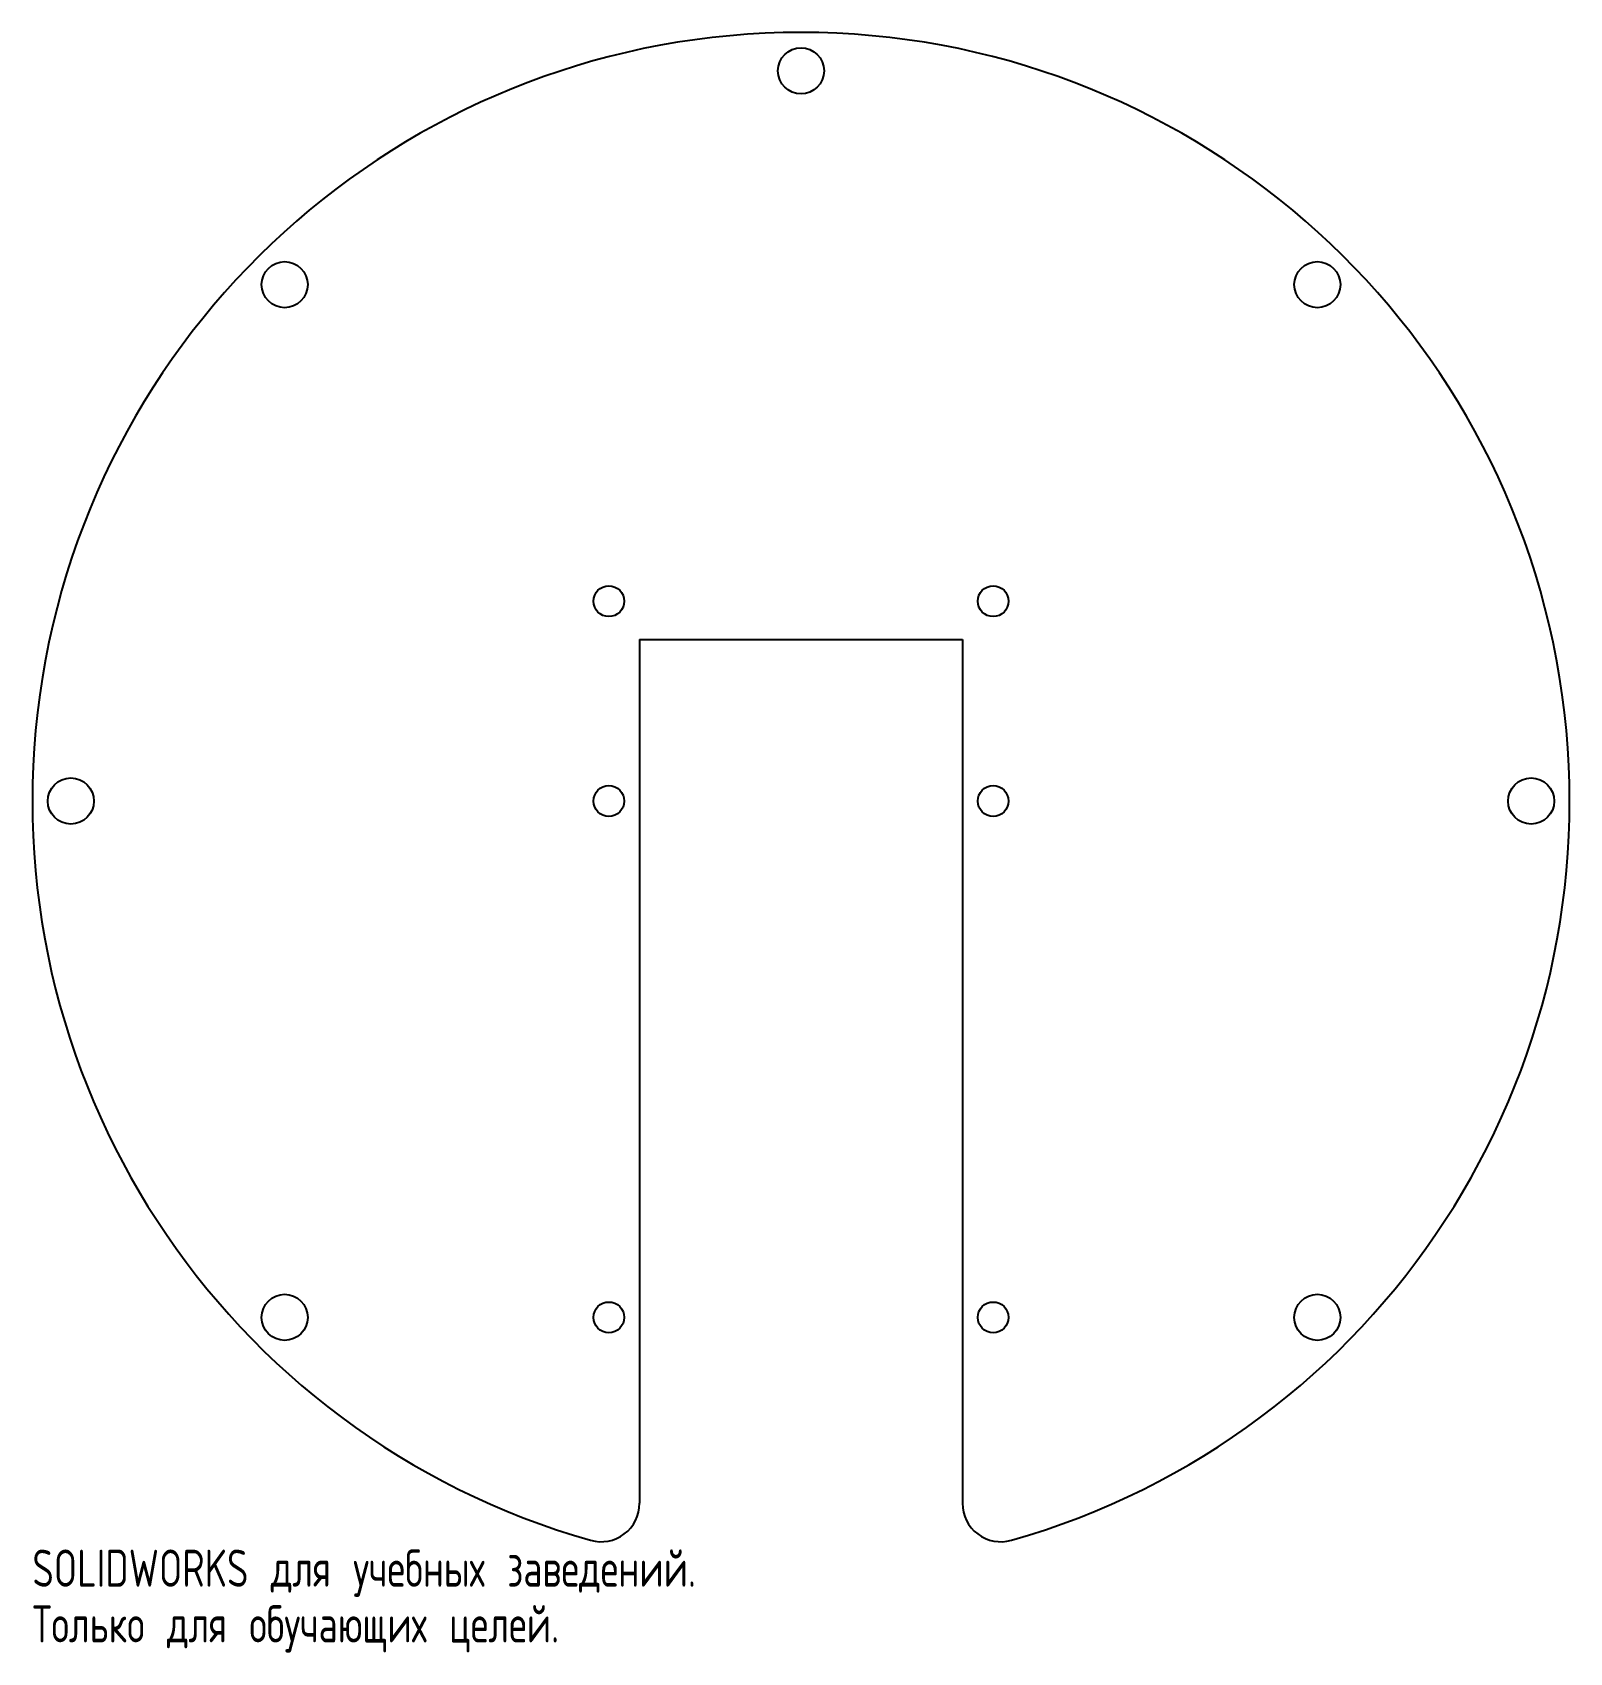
# Model space of a CAD drawing. Header units: millimetres. Extents: x -100 to 100, y -111 to 100.
import ezdxf

# ---------------------------------------------------------------- set-up
doc = ezdxf.new("R2010")
doc.units = ezdxf.units.MM
doc.styles.add('SLDTEXTSTYLE0', font='TXT', dxfattribs={"width": 0.7, "bigfont": 'bigfont'})

msp = doc.modelspace()

# ---------------------------------------------------------------- linework, layer by layer
at = {"color": 7, "linetype": 'Continuous', "lineweight": 25}
for p, q in [((-21, 21), (21, 21)), ((-21, 21), (-21, -91.37)), ((21, 21), (21, -91.37))]:
    msp.add_line(p, q, dxfattribs=at)
for centre, radius in [((0, 95), 3), ((-67.18, 67.18), 3), ((67.18, 67.18), 3), ((-25, 26), 2), ((25, 26), 2), ((-95, 0), 3), ((95, 0), 3), ((-25, 0), 2), ((25, 0), 2), ((-67.18, -67.18), 3), ((-25, -67.18), 2), ((25, -67.18), 2), ((67.18, -67.18), 3)]:
    msp.add_circle(centre, radius, dxfattribs=at)
for centre, radius, start, end in [((0, 0), 100, 285.8836, 254.1164), ((-26, -91.37), 5, 254.1164, 0), ((26, -91.37), 5, 180, 285.8836)]:
    msp.add_arc(centre, radius, start, end, dxfattribs=at)

# ---------------------------------------------------------------- texts
at = {"color": 7, "linetype": 'Continuous', "char_height": 4.8336, "attachment_point": 1, "style": 'SLDTEXTSTYLE0'}
for s, insert in [('SOLIDWORKS для учебных заведений.', (-100, -97.39)), ('Только для обучающих целей.', (-100, -104.64))]:
    msp.add_mtext(s, dxfattribs=dict(at, insert=insert))

doc.saveas('drawing.dxf')
